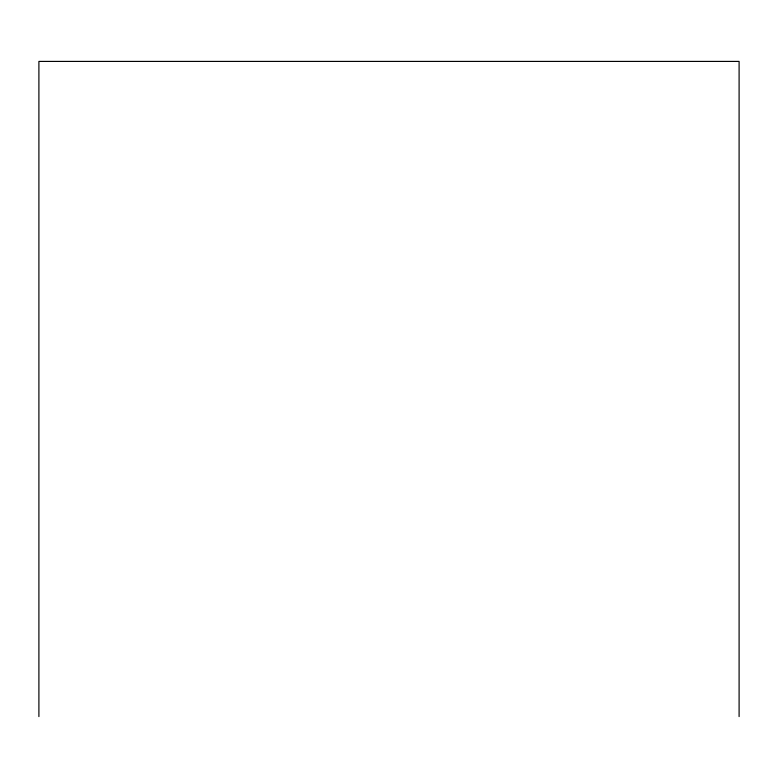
<?xml version="1.0" encoding="UTF-8"?>
<svg xmlns="http://www.w3.org/2000/svg" width="778" height="778" viewBox="0 0 778 778"><rect width="100%" height="100%" fill="white"/><g stroke="black" fill="none" stroke-linecap="round" stroke-linejoin="round"><path stroke-width="1.17" d="M739.1 716.587L739.1 61.413L38.9 61.413L38.9 716.587"/></g></svg>
